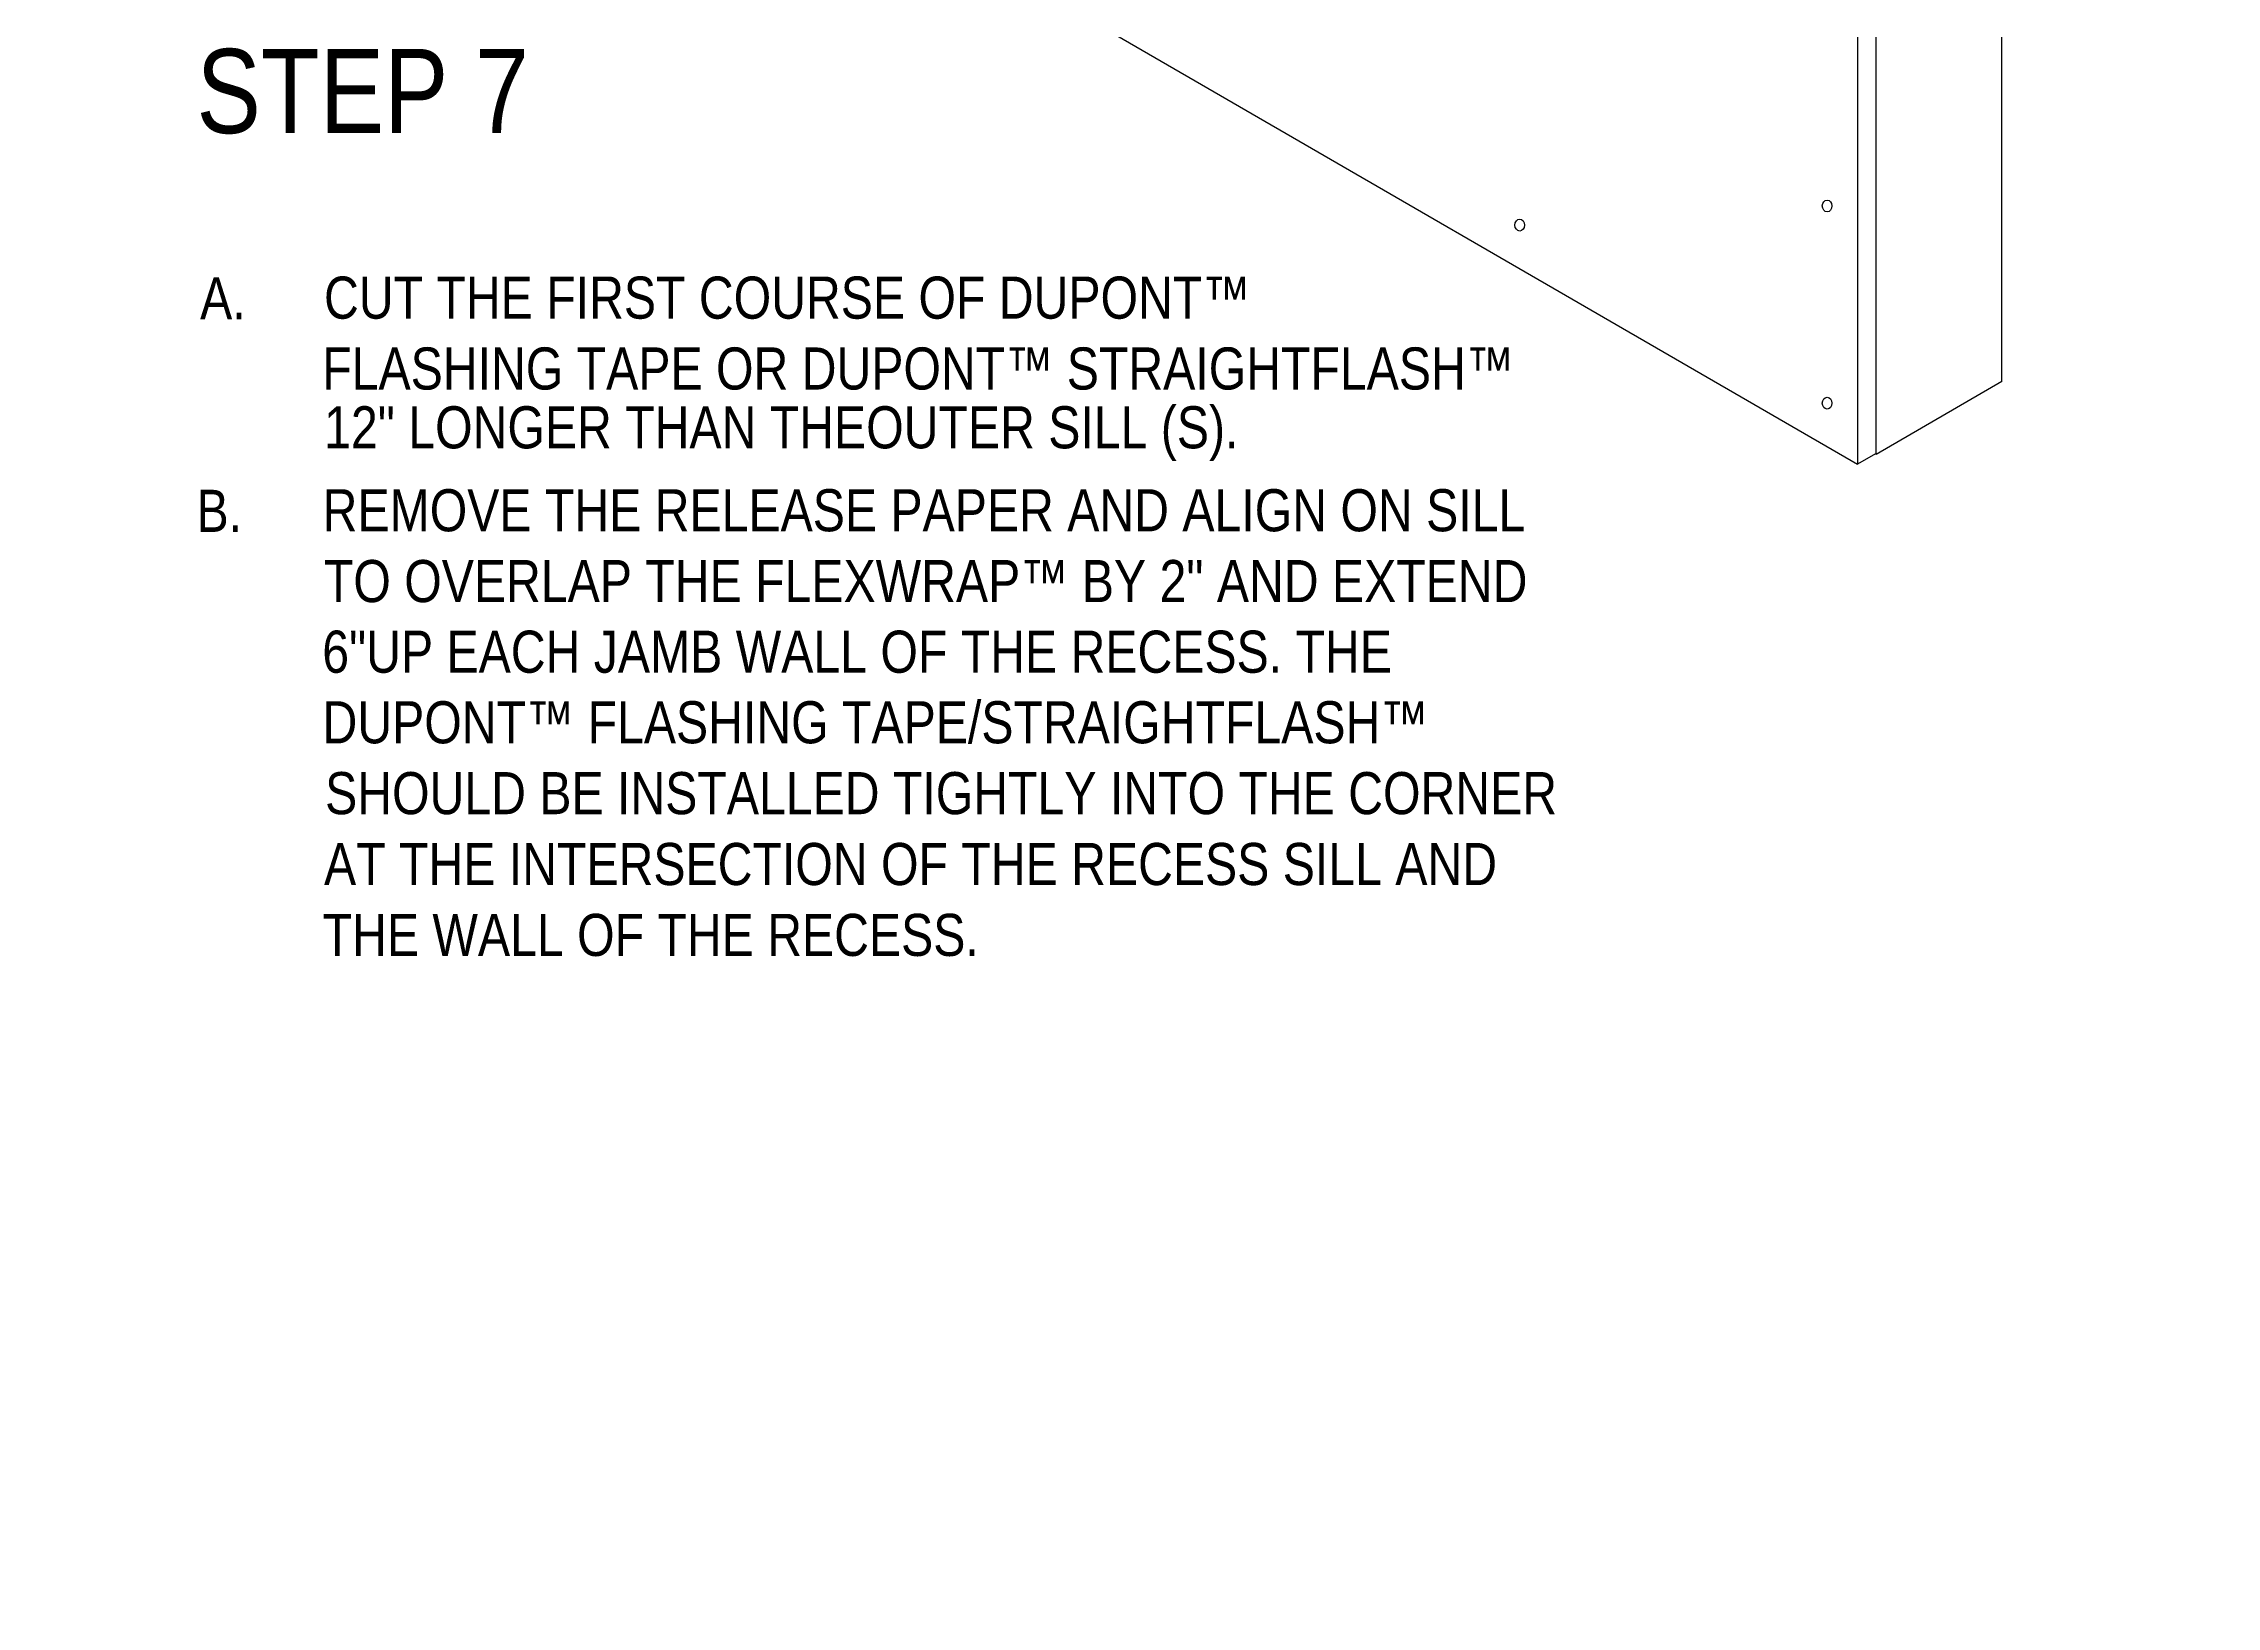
# Model space of a CAD drawing. Extents: x -1337 to 5791, y -3809 to 1769.
# Drawn here: x -203 to 378, y 609 to 1027 of the extents above; entities that cross this region are included whole.
import ezdxf

# ---------------------------------------------------------------- set-up
doc = ezdxf.new("R2010")
doc.units = 0
doc.header["$MEASUREMENT"] = 0
for name, color, linetype, lineweight in [('.ATI-TEXT', 7, 'Continuous', 0), ('G-ANNO-TTLB', 7, 'Continuous', 0), ('WALL SCRATCH', 7, 'Continuous', 0)]:
    doc.layers.add(name, color=color, linetype=linetype, lineweight=lineweight)

# ---------------------------------------------------------------- blocks, each defined once
blk = doc.blocks.new('Block_39')
at = {"layer": '.ATI-TEXT', "char_height": 0.2, "attachment_point": 7}
for s, insert in [('\\C18;\\c0;\\FArial Narrow|b0|i0|c1;\\H11.249999;\\W1.000000;CUT THE FIRST COURSE OF DUPONT™', (-127.6, 953.09)), ('\\C18;\\c0;\\FArial Narrow|b0|i0|c1;\\H11.249999;\\W1.000000;A.', (-160.73, 953.09)), ('\\C18;\\c0;\\FArial Narrow|b0|i0|c1;\\H11.249999;\\W1.000000;FLASHING TAPE OR DUPONT™ STRAIGHTFLASH™', (-128.07, 934.14)), ('\\C18;\\c0;\\FArial Narrow|b0|i0|c1;\\H11.249999;\\W1.000000;12" LONGER THAN THEOUTER SILL (S).', (-127.57, 915.19)), ('\\C18;\\c0;\\FArial Narrow|b0|i0|c1;\\H11.249999;\\W1.000000;B.', (-161.68, 896.24)), ('\\C18;\\c0;\\FArial Narrow|b0|i0|c1;\\H11.249999;\\W1.000000;REMOVE THE RELEASE PAPER AND ALIGN ON SILL', (-127.97, 896.24)), ('\\C18;\\c0;\\FArial Narrow|b0|i0|c1;\\H11.249999;\\W1.000000;TO OVERLAP THE FLEXWRAP™ BY 2" AND EXTEND', (-127.64, 877.3)), ('\\C18;\\c0;\\FArial Narrow|b0|i0|c1;\\H11.249999;\\W1.000000;6"UP EACH JAMB WALL OF THE RECESS. THE', (-128.07, 858.42)), ('\\C18;\\c0;\\FArial Narrow|b0|i0|c1;\\H11.249999;\\W1.000000;DUPONT™ FLASHING TAPE/STRAIGHTFLASH™', (-128, 839.55)), ('\\C18;\\c0;\\FArial Narrow|b0|i0|c1;\\H11.249999;\\W1.000000;SHOULD BE INSTALLED TIGHTLY INTO THE CORNER', (-127.31, 820.6)), ('\\C18;\\c0;\\FArial Narrow|b0|i0|c1;\\H11.249999;\\W1.000000;AT THE INTERSECTION OF THE RECESS SILL AND', (-127.6, 801.65)), ('\\C18;\\c0;\\FArial Narrow|b0|i0|c1;\\H11.249999;\\W1.000000;THE WALL OF THE RECESS.', (-127.97, 782.7))]:
    blk.add_mtext(s, dxfattribs=dict(at, insert=insert))

msp = doc.modelspace()

# ---------------------------------------------------------------- hatches: boundary and pattern name
at = {"layer": 'G-ANNO-TTLB', "true_color": 0xff00ff, "transparency": 33554687}
h = msp.add_hatch(color=6, dxfattribs=at)
edge = h.paths.add_edge_path()
edge.add_spline(control_points=[(1773.02, -796.5), (1773.02, -796.5), (-1156.5, -796.5), (-1156.5, -796.5), (-1156.5, -796.5), (-1156.5, 1660.5), (-1156.5, 1660.5), (-1156.5, 1660.5), (1773.02, 1660.5), (1773.02, 1660.5), (1773.02, 1660.5), (1773.02, -796.5), (1773.02, -796.5)], knot_values=[0, 0, 0, 0, 1, 1, 1, 2, 2, 2, 3, 3, 3, 4, 4, 4, 4], degree=3, periodic=0)
edge = h.paths.add_edge_path()
edge.add_spline(control_points=[(-1147.5, 1651.5), (-1147.5, 1651.5), (-1147.5, -787.5), (-1147.5, -787.5), (-1147.5, -787.5), (1764.02, -787.5), (1764.02, -787.5), (1764.02, -787.5), (1764.02, 1651.5), (1764.02, 1651.5), (1764.02, 1651.5), (-1147.5, 1651.5), (-1147.5, 1651.5)], knot_values=[0, 0, 0, 0, 1, 1, 1, 2, 2, 2, 3, 3, 3, 4, 4, 4, 4], degree=3, periodic=0)
edge.add_line((-1147.5, 1651.5), (-1147.5, 1651.5))

# ---------------------------------------------------------------- linework, layer by layer
at = {"layer": 'G-ANNO-TTLB'}
for points in [[(1773.02, -796.5), (1773.02, -796.5), (-1156.5, -796.5), (-1156.5, -796.5), (-1156.5, -796.5), (-1156.5, 1660.5), (-1156.5, 1660.5), (-1156.5, 1660.5), (1773.02, 1660.5), (1773.02, 1660.5), (1773.02, 1660.5), (1773.02, -796.5), (1773.02, -796.5)], [(-1147.5, 1651.5), (-1147.5, 1651.5), (-1147.5, -787.5), (-1147.5, -787.5), (-1147.5, -787.5), (1764.02, -787.5), (1764.02, -787.5), (1764.02, -787.5), (1764.02, 1651.5), (1764.02, 1651.5), (1764.02, 1651.5), (-1147.5, 1651.5), (-1147.5, 1651.5)]]:
    msp.add_open_spline(points, degree=3, knots=[0, 0, 0, 0, 1, 1, 1, 2, 2, 2, 3, 3, 3, 4, 4, 4, 4], dxfattribs=at)
at = {"layer": 'WALL SCRATCH', "color": 33, "lineweight": 25, "true_color": 0xcc9966}
for q in [(320.92, 1360.83), (287.31, 916.9)]:
    msp.add_line((320.92, 936.47), q, dxfattribs=at)
at = {"layer": 'WALL SCRATCH', "color": 2, "lineweight": 25, "true_color": 0xffff00}
for p, q in [((287.31, 916.9), (287.31, 1341.26)), ((282.35, 1081.53), (282.35, 914.37)), ((13.56, 1069.98), (282.35, 914.37)), ((287.16, 917.15), (282.35, 914.37))]:
    msp.add_line(p, q, dxfattribs=at)
at = {"layer": 'WALL SCRATCH', "color": 252, "lineweight": 25, "true_color": 0x848484}
msp.add_lwpolyline([(275.07, 1019.17)], dxfattribs=at)
for centre in [(274.24, 983.38), (192.06, 978.27), (274.24, 930.65)]:
    msp.add_ellipse(centre, major_axis=(0, 1.59), ratio=0.812499, dxfattribs=at)

# ---------------------------------------------------------------- block references
at = {"layer": '.ATI-TEXT'}
msp.add_blockref('Block_39', (0, 0), dxfattribs=at)

# ---------------------------------------------------------------- texts
at = {"layer": '.ATI-TEXT', "insert": (-161.68, 1002.54), "char_height": 0.2, "attachment_point": 7}
msp.add_mtext('\\C18;\\c0;\\FArial Narrow|b0|i0|c1;\\H22.499999;\\W1.000000;STEP 7', dxfattribs=at)

doc.saveas('drawing.dxf')
